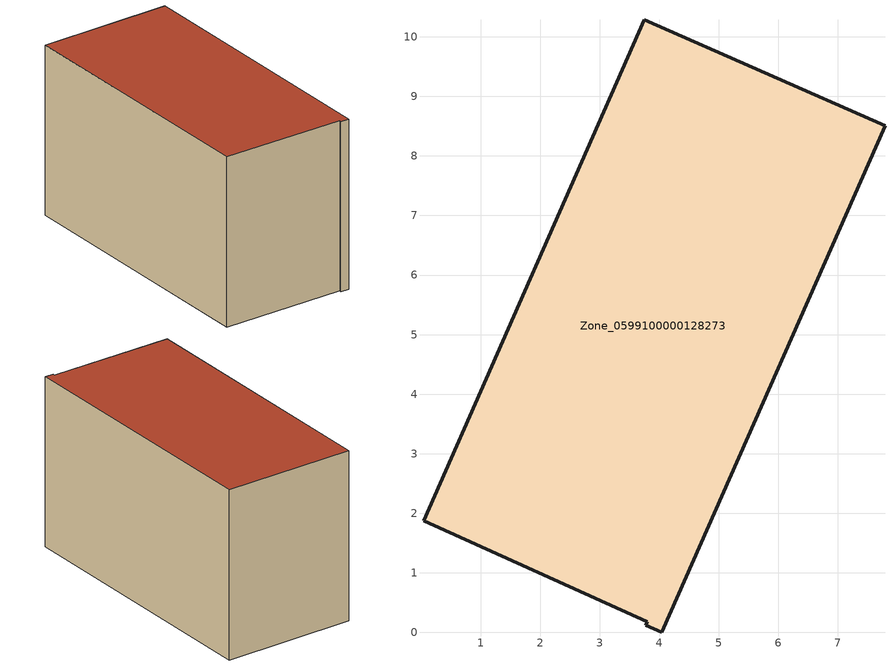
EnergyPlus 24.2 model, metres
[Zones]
Zone_0599100000128273
 floor ground (C_G): 3.8,0.18 0.04,1.88 3.75,10.29 7.79,8.51 4.04,0 3.77,0.12 z0
 wall outside (C_F): 4.04,0 7.79,8.51 3.75,10.29 0.04,1.88 3.8,0.18 3.77,0.12 4.04,0 z0:5.67
 roof outside (C_R): 3.8,0.18 3.77,0.12 4.04,0 7.79,8.51 3.75,10.29 0.04,1.88 z5.67
[BUILDING]
Pand.0599100000128273: North Axis=0; Terrain=City; Loads Convergence Tolerance Value=0.04; Temperature Convergence Tolerance Value=0.4; Solar Distribution=FullExterior; Maximum Number of Warmup Days=25; Minimum Number of Warmup Days=1
[Site:Location]
Rotterdam.The.Hague.AP_ZH_NLD Design_Conditions: Latitude=51.96; Longitude=4.45; Time Zone=1; Elevation=-4.5
[SITE:GROUNDTEMPERATURE:BUILDINGSURFACE]
18, 18, 18, 18, 18, 18, 18, 18, 18, 18, 18, 18
[MATERIAL] Thermal Absorptance=0.9; Solar Absorptance=0.7; Visible Absorptance=0.7
Name | Roughness | Thickness | Conductivity | Density | Specific Heat
G.TI.1946-1964 | MediumSmooth | 0.15 | 1 | 540 | 1210
F.TI.1946-1964 | Rough | 0.3 | 0.857143 | 1920 | 840
R.TI.1946-1964 | MediumRough | 0.2 | 0.277778 | 1500 | 1000
[CONSTRUCTION]
C_G: G.TI.1946-1964
C_F: F.TI.1946-1964
C_R: R.TI.1946-1964
[ZONE]
Zone_0599100000128273: Type=1; Multiplier=1; Ceiling Height=Autocalculate; Volume=Autocalculate; Floor Area=autocalculate; Part of Total Floor Area=Yes
[ZONEINFILTRATION:DESIGNFLOWRATE]
Infil_Zone_0599100000128273: Zone or ZoneList or Space or SpaceList=Zone_0599100000128273; Schedule=AlwaysOn; Design Flow Rate Calculation Method=Flow/Area; Flow Rate per Floor Area=0.003; Constant Term Coefficient=1; Temperature Term Coefficient=0; Velocity Term Coefficient=0; Velocity Squared Term Coefficient=0
[HVACTEMPLATE:ZONE:IDEALLOADSAIRSYSTEM]
Zone_0599100000128273: Maximum Heating Supply Air Temperature=50; Minimum Cooling Supply Air Temperature=13; Maximum Heating Supply Air Humidity Ratio=0.0156; Minimum Cooling Supply Air Humidity Ratio=0.0077; Heating Limit=NoLimit; Cooling Limit=NoLimit; Dehumidification Control Type=ConstantSensibleHeatRatio; Cooling Sensible Heat Ratio=0.7; Dehumidification Setpoint=60; Humidification Control Type=None; Humidification Setpoint=30; Outdoor Air Method=None; Outdoor Air Flow Rate per Person=0.00944; Outdoor Air Flow Rate per Zone Floor Area=0; Outdoor Air Flow Rate per Zone=0; Demand Controlled Ventilation Type=None; Outdoor Air Economizer Type=NoEconomizer; Heat Recovery Type=None; Sensible Heat Recovery Effectiveness=0.7; Latent Heat Recovery Effectiveness=0.65
[ZONECONTROL:THERMOSTAT]
ThermostatControl_Zone_0599100000128273: Zone or ZoneList=Zone_0599100000128273; Control Type Schedule=DualSetpointControlType; Control 1=Thermostat_Zone_0599100000128273; Temperature Difference Between Cutout And Setpoint=0
[THERMOSTATSETPOINT:DUALSETPOINT]
Thermostat_Zone_0599100000128273: Heating Setpoint Temperature Schedule=HeatingSetpoint_Zone_0599100000128273; Cooling Setpoint Temperature Schedule=CoolingSetpoint_Zone_0599100000128273
[SCHEDULE:COMPACT]
HeatingSetpoint_Zone_0599100000128273: Through: 12/31, For: AllDays, Until: 24:00, 21
CoolingSetpoint_Zone_0599100000128273: Through: 12/31, For: AllDays, Until: 24:00, 24
DualSetpointControlType: Through: 12/31, For: AllDays, Until: 24:00, 4
AlwaysOn: Through: 12/31, For: AllDays, Until: 24:00, 1
